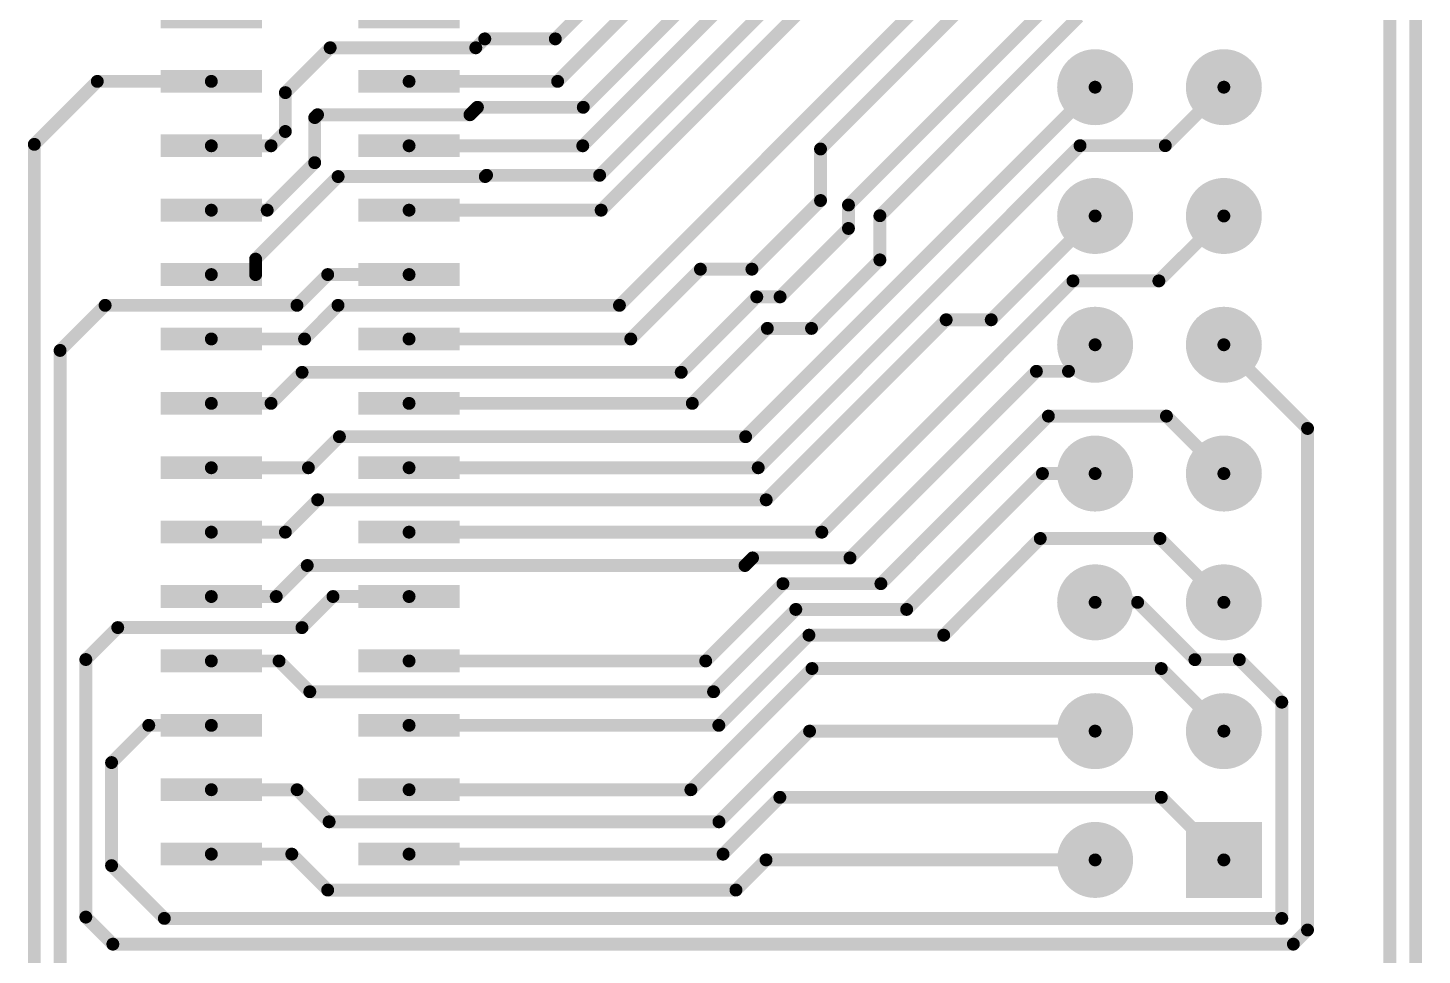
# Model space of a CAD drawing. Header units: inches. Extents: x 2.54 to 5.78, y 1.06 to 9.17.
# Drawn here: x 4.699 to 5.782, y 3.051 to 3.77 of the extents above; entities that cross this region are included whole.
import ezdxf

# ---------------------------------------------------------------- set-up
doc = ezdxf.new("R2010")
doc.units = ezdxf.units.IN
doc.header["$MEASUREMENT"] = 0
for name, color, linetype in [('Multi-Layer', 9, 'Continuous'), ('Pad Holes', 156, 'Continuous'), ('Top Layer', 1, 'Continuous')]:
    doc.layers.add(name, color=color, linetype=linetype)

# ---------------------------------------------------------------- blocks, each defined once
blk = doc.blocks.new('HDR2X20_5')
at = {"layer": 'Multi-Layer'}
h = blk.add_hatch(color=9, dxfattribs=at)
edge = h.paths.add_edge_path()
edge.add_arc((0, 0.1), 0.0295, 0, 360)
h = blk.add_hatch(color=9, dxfattribs=at)
edge = h.paths.add_edge_path()
edge.add_arc((0.1, 0.1), 0.0295, 0, 360)
h = blk.add_hatch(color=9, dxfattribs=at)
edge = h.paths.add_edge_path()
edge.add_arc((0.2, 0.1), 0.0295, 0, 360)
h = blk.add_hatch(color=9, dxfattribs=at)
edge = h.paths.add_edge_path()
edge.add_arc((0.3, 0.1), 0.0295, 0, 360)
h = blk.add_hatch(color=9, dxfattribs=at)
edge = h.paths.add_edge_path()
edge.add_arc((0.4, 0.1), 0.0295, 0, 360)
h = blk.add_hatch(color=9, dxfattribs=at)
edge = h.paths.add_edge_path()
edge.add_arc((0.5, 0.1), 0.0295, 0, 360)
h = blk.add_hatch(color=9, dxfattribs=at)
edge = h.paths.add_edge_path()
edge.add_arc((0.6, 0.1), 0.0295, 0, 360)
blk.add_hatch(color=9, dxfattribs=at).paths.add_polyline_path([(-0.0295, 0.0295), (0.0295, 0.0295), (0.0295, -0.0295), (-0.0295, -0.0295)])
h = blk.add_hatch(color=9, dxfattribs=at)
edge = h.paths.add_edge_path()
edge.add_arc((0.1, 0), 0.0295, 0, 360)
h = blk.add_hatch(color=9, dxfattribs=at)
edge = h.paths.add_edge_path()
edge.add_arc((0.2, 0), 0.0295, 0, 360)
h = blk.add_hatch(color=9, dxfattribs=at)
edge = h.paths.add_edge_path()
edge.add_arc((0.3, 0), 0.0295, 0, 360)
h = blk.add_hatch(color=9, dxfattribs=at)
edge = h.paths.add_edge_path()
edge.add_arc((0.4, 0), 0.0295, 0, 360)
h = blk.add_hatch(color=9, dxfattribs=at)
edge = h.paths.add_edge_path()
edge.add_arc((0.5, 0), 0.0295, 0, 360)
h = blk.add_hatch(color=9, dxfattribs=at)
edge = h.paths.add_edge_path()
edge.add_arc((0.6, 0), 0.0295, 0, 360)
at = {"layer": 'Pad Holes'}
h = blk.add_hatch(color=7, dxfattribs=at)
edge = h.paths.add_edge_path()
edge.add_arc((0, 0.1), 0.0177, 0, 360)
h = blk.add_hatch(color=7, dxfattribs=at)
edge = h.paths.add_edge_path()
edge.add_arc((0.1, 0.1), 0.0177, 0, 360)
h = blk.add_hatch(color=7, dxfattribs=at)
edge = h.paths.add_edge_path()
edge.add_arc((0.2, 0.1), 0.0177, 0, 360)
h = blk.add_hatch(color=7, dxfattribs=at)
edge = h.paths.add_edge_path()
edge.add_arc((0.3, 0.1), 0.0177, 0, 360)
h = blk.add_hatch(color=7, dxfattribs=at)
edge = h.paths.add_edge_path()
edge.add_arc((0.4, 0.1), 0.0177, 0, 360)
h = blk.add_hatch(color=7, dxfattribs=at)
edge = h.paths.add_edge_path()
edge.add_arc((0.5, 0.1), 0.0177, 0, 360)
h = blk.add_hatch(color=7, dxfattribs=at)
edge = h.paths.add_edge_path()
edge.add_arc((0.6, 0.1), 0.0177, 0, 360)
h = blk.add_hatch(color=7, dxfattribs=at)
edge = h.paths.add_edge_path()
edge.add_arc((0, 0), 0.0177, 0, 360)
h = blk.add_hatch(color=7, dxfattribs=at)
edge = h.paths.add_edge_path()
edge.add_arc((0.1, 0), 0.0177, 0, 360)
h = blk.add_hatch(color=7, dxfattribs=at)
edge = h.paths.add_edge_path()
edge.add_arc((0.2, 0), 0.0177, 0, 360)
h = blk.add_hatch(color=7, dxfattribs=at)
edge = h.paths.add_edge_path()
edge.add_arc((0.3, 0), 0.0177, 0, 360)
h = blk.add_hatch(color=7, dxfattribs=at)
edge = h.paths.add_edge_path()
edge.add_arc((0.4, 0), 0.0177, 0, 360)
h = blk.add_hatch(color=7, dxfattribs=at)
edge = h.paths.add_edge_path()
edge.add_arc((0.5, 0), 0.0177, 0, 360)
h = blk.add_hatch(color=7, dxfattribs=at)
edge = h.paths.add_edge_path()
edge.add_arc((0.6, 0), 0.0177, 0, 360)
at = {"layer": 'Top Layer'}
h = blk.add_hatch(color=1, dxfattribs=at)
edge = h.paths.add_edge_path()
edge.add_arc((0, 0.1), 0.0295, 0, 360)
h = blk.add_hatch(color=1, dxfattribs=at)
edge = h.paths.add_edge_path()
edge.add_arc((0.1, 0.1), 0.0295, 0, 360)
h = blk.add_hatch(color=1, dxfattribs=at)
edge = h.paths.add_edge_path()
edge.add_arc((0.2, 0.1), 0.0295, 0, 360)
h = blk.add_hatch(color=1, dxfattribs=at)
edge = h.paths.add_edge_path()
edge.add_arc((0.3, 0.1), 0.0295, 0, 360)
h = blk.add_hatch(color=1, dxfattribs=at)
edge = h.paths.add_edge_path()
edge.add_arc((0.4, 0.1), 0.0295, 0, 360)
h = blk.add_hatch(color=1, dxfattribs=at)
edge = h.paths.add_edge_path()
edge.add_arc((0.5, 0.1), 0.0295, 0, 360)
h = blk.add_hatch(color=1, dxfattribs=at)
edge = h.paths.add_edge_path()
edge.add_arc((0.6, 0.1), 0.0295, 0, 360)
blk.add_hatch(color=1, dxfattribs=at).paths.add_polyline_path([(-0.0295, 0.0295), (0.0295, 0.0295), (0.0295, -0.0295), (-0.0295, -0.0295)])
h = blk.add_hatch(color=1, dxfattribs=at)
edge = h.paths.add_edge_path()
edge.add_arc((0.1, 0), 0.0295, 0, 360)
h = blk.add_hatch(color=1, dxfattribs=at)
edge = h.paths.add_edge_path()
edge.add_arc((0.2, 0), 0.0295, 0, 360)
h = blk.add_hatch(color=1, dxfattribs=at)
edge = h.paths.add_edge_path()
edge.add_arc((0.3, 0), 0.0295, 0, 360)
h = blk.add_hatch(color=1, dxfattribs=at)
edge = h.paths.add_edge_path()
edge.add_arc((0.4, 0), 0.0295, 0, 360)
h = blk.add_hatch(color=1, dxfattribs=at)
edge = h.paths.add_edge_path()
edge.add_arc((0.5, 0), 0.0295, 0, 360)
h = blk.add_hatch(color=1, dxfattribs=at)
edge = h.paths.add_edge_path()
edge.add_arc((0.6, 0), 0.0295, 0, 360)
blk = doc.blocks.new('H_____2_20______14')
at = {"layer": 'Top Layer'}
for points in [[(-0.116, 0.4577), (-0.116, 0.4754), (-0.0373, 0.4754), (-0.0373, 0.4577)], [(0.0375, 0.4577), (0.0375, 0.4754), (0.1163, 0.4754), (0.1163, 0.4577)], [(-0.116, 0.4077), (-0.116, 0.4254), (-0.0373, 0.4254), (-0.0373, 0.4077)], [(0.0375, 0.4077), (0.0375, 0.4254), (0.1163, 0.4254), (0.1163, 0.4077)], [(-0.116, 0.3577), (-0.116, 0.3754), (-0.0373, 0.3754), (-0.0373, 0.3577)], [(0.0375, 0.3577), (0.0375, 0.3754), (0.1163, 0.3754), (0.1163, 0.3577)], [(-0.116, 0.3077), (-0.116, 0.3254), (-0.0373, 0.3254), (-0.0373, 0.3077)], [(0.0375, 0.3077), (0.0375, 0.3254), (0.1163, 0.3254), (0.1163, 0.3077)], [(-0.116, 0.2577), (-0.116, 0.2754), (-0.0373, 0.2754), (-0.0373, 0.2577)], [(0.0375, 0.2577), (0.0375, 0.2754), (0.1163, 0.2754), (0.1163, 0.2577)], [(-0.116, 0.2077), (-0.116, 0.2254), (-0.0373, 0.2254), (-0.0373, 0.2077)], [(0.0375, 0.2077), (0.0375, 0.2254), (0.1163, 0.2254), (0.1163, 0.2077)], [(-0.116, 0.1577), (-0.116, 0.1754), (-0.0373, 0.1754), (-0.0373, 0.1577)], [(0.0375, 0.1577), (0.0375, 0.1754), (0.1163, 0.1754), (0.1163, 0.1577)], [(-0.116, 0.1077), (-0.116, 0.1254), (-0.0373, 0.1254), (-0.0373, 0.1077)], [(0.0375, 0.1077), (0.0375, 0.1254), (0.1163, 0.1254), (0.1163, 0.1077)], [(-0.116, 0.0577), (-0.116, 0.0754), (-0.0373, 0.0754), (-0.0373, 0.0577)], [(0.0375, 0.0577), (0.0375, 0.0754), (0.1163, 0.0754), (0.1163, 0.0577)], [(-0.116, 0.0077), (-0.116, 0.0254), (-0.0373, 0.0254), (-0.0373, 0.0077)], [(0.0375, 0.0077), (0.0375, 0.0254), (0.1163, 0.0254), (0.1163, 0.0077)], [(-0.116, -0.0423), (-0.116, -0.0246), (-0.0373, -0.0246), (-0.0373, -0.0423)], [(0.0375, -0.0423), (0.0375, -0.0246), (0.1163, -0.0246), (0.1163, -0.0423)], [(-0.116, -0.0923), (-0.116, -0.0746), (-0.0373, -0.0746), (-0.0373, -0.0923)], [(0.0375, -0.0923), (0.0375, -0.0746), (0.1163, -0.0746), (0.1163, -0.0923)], [(-0.116, -0.1423), (-0.116, -0.1246), (-0.0373, -0.1246), (-0.0373, -0.1423)], [(0.0375, -0.1423), (0.0375, -0.1246), (0.1163, -0.1246), (0.1163, -0.1423)], [(-0.116, -0.1923), (-0.116, -0.1746), (-0.0373, -0.1746), (-0.0373, -0.1923)], [(0.0375, -0.1923), (0.0375, -0.1746), (0.1163, -0.1746), (0.1163, -0.1923)]]:
    blk.add_hatch(color=1, dxfattribs=at).paths.add_polyline_path(points)

msp = doc.modelspace()

# ---------------------------------------------------------------- linework, layer by layer
at = {"layer": 'Top Layer'}
for points in [[(5.777, 1.195, 0.01, 0.01, 0), (5.777, 4.292, 0.01, 0.01, 0)], [(5.1443, 3.6289, 0.01, 0.01, 0), (5.4854, 3.97, 0.01, 0.01, 0)], [(5.1087, 3.7619, 0.01, 0.01, 0), (5.2659, 3.9192, 0.01, 0.01, 0)], [(5.1585, 3.555, 0.01, 0.01, 0), (5.528, 3.9244, 0.01, 0.01, 0)], [(5.13, 3.6789, 0.01, 0.01, 0), (5.3558, 3.9047, 0.01, 0.01, 0)], [(5.1304, 3.7088, 0.01, 0.01, 0), (5.3358, 3.9142, 0.01, 0.01, 0)], [(5.1105, 3.7289, 0.01, 0.01, 0), (5.2859, 3.9043, 0.01, 0.01, 0)], [(5.757, 1.4, 0.01, 0.01, 0), (5.757, 3.8954, 0.01, 0.01, 0)], [(5.1431, 3.656, 0.01, 0.01, 0), (5.3758, 3.8887, 0.01, 0.01, 0)], [(5.3147, 3.6764, 0.01, 0.01, 0), (5.5073, 3.869, 0.01, 0.01, 0)], [(5.3364, 3.6329, 0.01, 0.01, 0), (5.528, 3.8244, 0.01, 0.01, 0)], [(5.3608, 3.6246, 0.01, 0.01, 0), (5.5152, 3.779, 0.01, 0.01, 0)], [(4.899, 3.7202, 0.01, 0.01, 0), (4.9338, 3.755, 0.01, 0.01, 0)], [(4.9338, 3.755, 0.01, 0.01, 0), (5.0469, 3.755, 0.01, 0.01, 0)], [(5.0469, 3.755, 0.01, 0.01, 0), (5.0539, 3.7619, 0.01, 0.01, 0)], [(5.0539, 3.7619, 0.01, 0.01, 0), (5.1087, 3.7619, 0.01, 0.01, 0)], [(4.704, 3.68, 0.01, 0.01, 0), (4.7529, 3.7289, 0.01, 0.01, 0)], [(4.7529, 3.7289, 0.01, 0.01, 0), (4.8415, 3.7289, 0.01, 0.01, 0)], [(4.9951, 3.7289, 0.01, 0.01, 0), (5.1105, 3.7289, 0.01, 0.01, 0)], [(5.2565, 3.453, 0.01, 0.01, 0), (5.528, 3.7244, 0.01, 0.01, 0)], [(5.5825, 3.679, 0.01, 0.01, 0), (5.628, 3.7244, 0.01, 0.01, 0)], [(4.899, 3.69, 0.01, 0.01, 0), (4.899, 3.7202, 0.01, 0.01, 0)], [(4.9218, 3.7008, 0.01, 0.01, 0), (4.924, 3.703, 0.01, 0.01, 0)], [(4.9218, 3.6658, 0.01, 0.01, 0), (4.9218, 3.7008, 0.01, 0.01, 0)], [(4.924, 3.703, 0.01, 0.01, 0), (5.0424, 3.703, 0.01, 0.01, 0)], [(5.0424, 3.703, 0.01, 0.01, 0), (5.0482, 3.7088, 0.01, 0.01, 0)], [(5.0482, 3.7088, 0.01, 0.01, 0), (5.1304, 3.7088, 0.01, 0.01, 0)], [(4.8879, 3.6789, 0.01, 0.01, 0), (4.899, 3.69, 0.01, 0.01, 0)], [(4.704, 1.921, 0.01, 0.01, 0), (4.704, 3.68, 0.01, 0.01, 0)], [(4.8415, 3.6789, 0.01, 0.01, 0), (4.8879, 3.6789, 0.01, 0.01, 0)], [(4.9951, 3.6789, 0.01, 0.01, 0), (5.13, 3.6789, 0.01, 0.01, 0)], [(5.2663, 3.4289, 0.01, 0.01, 0), (5.5163, 3.679, 0.01, 0.01, 0)], [(5.5163, 3.679, 0.01, 0.01, 0), (5.5825, 3.679, 0.01, 0.01, 0)], [(5.3147, 3.6364, 0.01, 0.01, 0), (5.3147, 3.6764, 0.01, 0.01, 0)], [(4.8849, 3.6289, 0.01, 0.01, 0), (4.9218, 3.6658, 0.01, 0.01, 0)], [(5.0543, 3.655, 0.01, 0.01, 0), (5.0553, 3.656, 0.01, 0.01, 0)], [(5.0553, 3.656, 0.01, 0.01, 0), (5.1431, 3.656, 0.01, 0.01, 0)], [(4.8759, 3.5909, 0.01, 0.01, 0), (4.94, 3.655, 0.01, 0.01, 0)], [(4.94, 3.655, 0.01, 0.01, 0), (5.0543, 3.655, 0.01, 0.01, 0)], [(5.2614, 3.5831, 0.01, 0.01, 0), (5.3147, 3.6364, 0.01, 0.01, 0)], [(4.8415, 3.6289, 0.01, 0.01, 0), (4.8849, 3.6289, 0.01, 0.01, 0)], [(4.9951, 3.6289, 0.01, 0.01, 0), (5.1443, 3.6289, 0.01, 0.01, 0)], [(5.3364, 3.6147, 0.01, 0.01, 0), (5.3364, 3.6329, 0.01, 0.01, 0)], [(5.3608, 3.5903, 0.01, 0.01, 0), (5.3608, 3.6246, 0.01, 0.01, 0)], [(5.4473, 3.5438, 0.01, 0.01, 0), (5.528, 3.6244, 0.01, 0.01, 0)], [(5.5775, 3.574, 0.01, 0.01, 0), (5.628, 3.6244, 0.01, 0.01, 0)], [(5.2833, 3.5616, 0.01, 0.01, 0), (5.3364, 3.6147, 0.01, 0.01, 0)], [(4.8759, 3.5789, 0.01, 0.01, 0), (4.8759, 3.5909, 0.01, 0.01, 0)], [(5.1673, 3.5289, 0.01, 0.01, 0), (5.2214, 3.5831, 0.01, 0.01, 0)], [(5.2214, 3.5831, 0.01, 0.01, 0), (5.2614, 3.5831, 0.01, 0.01, 0)], [(5.3077, 3.5371, 0.01, 0.01, 0), (5.3608, 3.5903, 0.01, 0.01, 0)], [(4.8415, 3.5789, 0.01, 0.01, 0), (4.8759, 3.5789, 0.01, 0.01, 0)], [(4.908, 3.555, 0.01, 0.01, 0), (4.9319, 3.5789, 0.01, 0.01, 0)], [(4.9319, 3.5789, 0.01, 0.01, 0), (4.9951, 3.5789, 0.01, 0.01, 0)], [(5.3157, 3.3789, 0.01, 0.01, 0), (5.5108, 3.574, 0.01, 0.01, 0)], [(5.5108, 3.574, 0.01, 0.01, 0), (5.5775, 3.574, 0.01, 0.01, 0)], [(5.2065, 3.503, 0.01, 0.01, 0), (5.2652, 3.5616, 0.01, 0.01, 0)], [(5.2652, 3.5616, 0.01, 0.01, 0), (5.2833, 3.5616, 0.01, 0.01, 0)], [(4.724, 3.52, 0.01, 0.01, 0), (4.759, 3.555, 0.01, 0.01, 0)], [(4.759, 3.555, 0.01, 0.01, 0), (4.908, 3.555, 0.01, 0.01, 0)], [(4.9139, 3.5289, 0.01, 0.01, 0), (4.9399, 3.555, 0.01, 0.01, 0)], [(4.9399, 3.555, 0.01, 0.01, 0), (5.1585, 3.555, 0.01, 0.01, 0)], [(5.2151, 3.4789, 0.01, 0.01, 0), (5.2733, 3.5371, 0.01, 0.01, 0)], [(5.2725, 3.404, 0.01, 0.01, 0), (5.4123, 3.5438, 0.01, 0.01, 0)], [(5.2733, 3.5371, 0.01, 0.01, 0), (5.3077, 3.5371, 0.01, 0.01, 0)], [(5.4123, 3.5438, 0.01, 0.01, 0), (5.4473, 3.5438, 0.01, 0.01, 0)], [(4.8415, 3.5289, 0.01, 0.01, 0), (4.9139, 3.5289, 0.01, 0.01, 0)], [(4.9951, 3.5289, 0.01, 0.01, 0), (5.1673, 3.5289, 0.01, 0.01, 0)], [(4.724, 2.003, 0.01, 0.01, 0), (4.724, 3.52, 0.01, 0.01, 0)], [(5.5073, 3.5038, 0.01, 0.01, 0), (5.528, 3.5244, 0.01, 0.01, 0)], [(5.628, 3.5244, 0.01, 0.01, 0), (5.693, 3.4594, 0.01, 0.01, 0)], [(4.8879, 3.4789, 0.01, 0.01, 0), (4.912, 3.503, 0.01, 0.01, 0)], [(4.912, 3.503, 0.01, 0.01, 0), (5.2065, 3.503, 0.01, 0.01, 0)], [(5.3376, 3.3589, 0.01, 0.01, 0), (5.4824, 3.5038, 0.01, 0.01, 0)], [(5.4824, 3.5038, 0.01, 0.01, 0), (5.5073, 3.5038, 0.01, 0.01, 0)], [(4.8415, 3.4789, 0.01, 0.01, 0), (4.8879, 3.4789, 0.01, 0.01, 0)], [(4.9951, 3.4789, 0.01, 0.01, 0), (5.2151, 3.4789, 0.01, 0.01, 0)], [(5.3616, 3.3389, 0.01, 0.01, 0), (5.4917, 3.469, 0.01, 0.01, 0)], [(5.4917, 3.469, 0.01, 0.01, 0), (5.5834, 3.469, 0.01, 0.01, 0)], [(5.5834, 3.469, 0.01, 0.01, 0), (5.628, 3.4244, 0.01, 0.01, 0)], [(4.9169, 3.4289, 0.01, 0.01, 0), (4.941, 3.453, 0.01, 0.01, 0)], [(4.941, 3.453, 0.01, 0.01, 0), (5.2565, 3.453, 0.01, 0.01, 0)], [(5.693, 3.07, 0.01, 0.01, 0), (5.693, 3.4594, 0.01, 0.01, 0)], [(4.8415, 3.4289, 0.01, 0.01, 0), (4.9169, 3.4289, 0.01, 0.01, 0)], [(4.9951, 3.4289, 0.01, 0.01, 0), (5.2663, 3.4289, 0.01, 0.01, 0)], [(5.3816, 3.3189, 0.01, 0.01, 0), (5.4871, 3.4244, 0.01, 0.01, 0)], [(5.4871, 3.4244, 0.01, 0.01, 0), (5.528, 3.4244, 0.01, 0.01, 0)], [(4.899, 3.3789, 0.01, 0.01, 0), (4.9241, 3.404, 0.01, 0.01, 0)], [(4.9241, 3.404, 0.01, 0.01, 0), (5.2725, 3.404, 0.01, 0.01, 0)], [(4.8415, 3.3789, 0.01, 0.01, 0), (4.899, 3.3789, 0.01, 0.01, 0)], [(4.9951, 3.3789, 0.01, 0.01, 0), (5.3157, 3.3789, 0.01, 0.01, 0)], [(5.4104, 3.2989, 0.01, 0.01, 0), (5.4854, 3.374, 0.01, 0.01, 0)], [(5.4854, 3.374, 0.01, 0.01, 0), (5.5784, 3.374, 0.01, 0.01, 0)], [(5.5784, 3.374, 0.01, 0.01, 0), (5.628, 3.3244, 0.01, 0.01, 0)], [(4.8919, 3.3289, 0.01, 0.01, 0), (4.916, 3.353, 0.01, 0.01, 0)], [(4.916, 3.353, 0.01, 0.01, 0), (5.256, 3.353, 0.01, 0.01, 0)], [(5.256, 3.353, 0.01, 0.01, 0), (5.2619, 3.3589, 0.01, 0.01, 0)], [(5.2619, 3.3589, 0.01, 0.01, 0), (5.3376, 3.3589, 0.01, 0.01, 0)], [(5.2255, 3.2789, 0.01, 0.01, 0), (5.2855, 3.3389, 0.01, 0.01, 0)], [(5.2855, 3.3389, 0.01, 0.01, 0), (5.3616, 3.3389, 0.01, 0.01, 0)], [(4.8415, 3.3289, 0.01, 0.01, 0), (4.8919, 3.3289, 0.01, 0.01, 0)], [(4.9119, 3.3048, 0.01, 0.01, 0), (4.936, 3.3289, 0.01, 0.01, 0)], [(4.936, 3.3289, 0.01, 0.01, 0), (4.9951, 3.3289, 0.01, 0.01, 0)], [(5.528, 3.3244, 0.01, 0.01, 0), (5.561, 3.3244, 0.01, 0.01, 0)], [(5.561, 3.3244, 0.01, 0.01, 0), (5.6055, 3.2799, 0.01, 0.01, 0)], [(5.2316, 3.255, 0.01, 0.01, 0), (5.2955, 3.3189, 0.01, 0.01, 0)], [(5.2955, 3.3189, 0.01, 0.01, 0), (5.3816, 3.3189, 0.01, 0.01, 0)], [(4.744, 3.28, 0.01, 0.01, 0), (4.7688, 3.3048, 0.01, 0.01, 0)], [(4.7688, 3.3048, 0.01, 0.01, 0), (4.9119, 3.3048, 0.01, 0.01, 0)], [(5.2357, 3.2289, 0.01, 0.01, 0), (5.3057, 3.2989, 0.01, 0.01, 0)], [(5.3057, 3.2989, 0.01, 0.01, 0), (5.4104, 3.2989, 0.01, 0.01, 0)], [(4.744, 3.08, 0.01, 0.01, 0), (4.744, 3.28, 0.01, 0.01, 0)], [(4.8415, 3.2789, 0.01, 0.01, 0), (4.8941, 3.2789, 0.01, 0.01, 0)], [(4.8941, 3.2789, 0.01, 0.01, 0), (4.918, 3.255, 0.01, 0.01, 0)], [(4.9951, 3.2789, 0.01, 0.01, 0), (5.2255, 3.2789, 0.01, 0.01, 0)], [(5.6055, 3.2799, 0.01, 0.01, 0), (5.64, 3.2799, 0.01, 0.01, 0)], [(5.64, 3.2799, 0.01, 0.01, 0), (5.673, 3.2469, 0.01, 0.01, 0)], [(5.214, 3.1789, 0.01, 0.01, 0), (5.3081, 3.273, 0.01, 0.01, 0)], [(5.3081, 3.273, 0.01, 0.01, 0), (5.5794, 3.273, 0.01, 0.01, 0)], [(5.5794, 3.273, 0.01, 0.01, 0), (5.628, 3.2244, 0.01, 0.01, 0)], [(4.918, 3.255, 0.01, 0.01, 0), (5.2316, 3.255, 0.01, 0.01, 0)], [(5.673, 3.079, 0.01, 0.01, 0), (5.673, 3.2469, 0.01, 0.01, 0)], [(4.764, 3.2, 0.01, 0.01, 0), (4.7929, 3.2289, 0.01, 0.01, 0)], [(4.7929, 3.2289, 0.01, 0.01, 0), (4.8415, 3.2289, 0.01, 0.01, 0)], [(4.9951, 3.2289, 0.01, 0.01, 0), (5.2357, 3.2289, 0.01, 0.01, 0)], [(5.2358, 3.154, 0.01, 0.01, 0), (5.3062, 3.2244, 0.01, 0.01, 0)], [(5.3062, 3.2244, 0.01, 0.01, 0), (5.528, 3.2244, 0.01, 0.01, 0)], [(4.764, 3.12, 0.01, 0.01, 0), (4.764, 3.2, 0.01, 0.01, 0)], [(4.8415, 3.1789, 0.01, 0.01, 0), (4.9081, 3.1789, 0.01, 0.01, 0)], [(4.9081, 3.1789, 0.01, 0.01, 0), (4.933, 3.154, 0.01, 0.01, 0)], [(4.9951, 3.1789, 0.01, 0.01, 0), (5.214, 3.1789, 0.01, 0.01, 0)], [(5.239, 3.1289, 0.01, 0.01, 0), (5.2831, 3.173, 0.01, 0.01, 0)], [(5.2831, 3.173, 0.01, 0.01, 0), (5.5794, 3.173, 0.01, 0.01, 0)], [(5.5794, 3.173, 0.01, 0.01, 0), (5.628, 3.1244, 0.01, 0.01, 0)], [(4.933, 3.154, 0.01, 0.01, 0), (5.2358, 3.154, 0.01, 0.01, 0)], [(4.8415, 3.1289, 0.01, 0.01, 0), (4.904, 3.1289, 0.01, 0.01, 0)], [(4.904, 3.1289, 0.01, 0.01, 0), (4.9319, 3.101, 0.01, 0.01, 0)], [(4.9951, 3.1289, 0.01, 0.01, 0), (5.239, 3.1289, 0.01, 0.01, 0)], [(4.764, 3.12, 0.01, 0.01, 0), (4.805, 3.079, 0.01, 0.01, 0)], [(5.249, 3.101, 0.01, 0.01, 0), (5.2724, 3.1244, 0.01, 0.01, 0)], [(5.2724, 3.1244, 0.01, 0.01, 0), (5.528, 3.1244, 0.01, 0.01, 0)], [(4.9319, 3.101, 0.01, 0.01, 0), (5.249, 3.101, 0.01, 0.01, 0)], [(4.744, 3.08, 0.01, 0.01, 0), (4.765, 3.059, 0.01, 0.01, 0)], [(4.805, 3.079, 0.01, 0.01, 0), (5.673, 3.079, 0.01, 0.01, 0)], [(5.682, 3.059, 0.01, 0.01, 0), (5.693, 3.07, 0.01, 0.01, 0)], [(4.765, 3.059, 0.01, 0.01, 0), (5.682, 3.059, 0.01, 0.01, 0)]]:
    msp.add_lwpolyline(points, format="xyseb", dxfattribs=at)
for points in [[(4.9313, 3.755, 0.005, 0.005, 1), (4.9363, 3.755, 0.005, 0.005, 1)], [(4.9313, 3.755, 0.005, 0.005, 1), (4.9363, 3.755, 0.005, 0.005, 1)], [(5.0444, 3.755, 0.005, 0.005, 1), (5.0494, 3.755, 0.005, 0.005, 1)], [(5.0444, 3.755, 0.005, 0.005, 1), (5.0494, 3.755, 0.005, 0.005, 1)], [(5.0514, 3.7619, 0.005, 0.005, 1), (5.0564, 3.7619, 0.005, 0.005, 1)], [(5.0514, 3.7619, 0.005, 0.005, 1), (5.0564, 3.7619, 0.005, 0.005, 1)], [(5.1062, 3.7619, 0.005, 0.005, 1), (5.1112, 3.7619, 0.005, 0.005, 1)], [(5.1062, 3.7619, 0.005, 0.005, 1), (5.1112, 3.7619, 0.005, 0.005, 1)], [(4.7504, 3.7289, 0.005, 0.005, 1), (4.7554, 3.7289, 0.005, 0.005, 1)], [(4.7504, 3.7289, 0.005, 0.005, 1), (4.7554, 3.7289, 0.005, 0.005, 1)], [(4.839, 3.7289, 0.005, 0.005, 1), (4.844, 3.7289, 0.005, 0.005, 1)], [(4.9926, 3.7289, 0.005, 0.005, 1), (4.9976, 3.7289, 0.005, 0.005, 1)], [(5.108, 3.7289, 0.005, 0.005, 1), (5.113, 3.7289, 0.005, 0.005, 1)], [(5.108, 3.7289, 0.005, 0.005, 1), (5.113, 3.7289, 0.005, 0.005, 1)], [(5.5255, 3.7244, 0.005, 0.005, 1), (5.5305, 3.7244, 0.005, 0.005, 1)], [(5.6255, 3.7244, 0.005, 0.005, 1), (5.6305, 3.7244, 0.005, 0.005, 1)], [(4.8965, 3.7202, 0.005, 0.005, 1), (4.9015, 3.7202, 0.005, 0.005, 1)], [(4.8965, 3.7202, 0.005, 0.005, 1), (4.9015, 3.7202, 0.005, 0.005, 1)], [(4.9193, 3.7008, 0.005, 0.005, 1), (4.9243, 3.7008, 0.005, 0.005, 1)], [(4.9193, 3.7008, 0.005, 0.005, 1), (4.9243, 3.7008, 0.005, 0.005, 1)], [(4.9215, 3.703, 0.005, 0.005, 1), (4.9265, 3.703, 0.005, 0.005, 1)], [(4.9215, 3.703, 0.005, 0.005, 1), (4.9265, 3.703, 0.005, 0.005, 1)], [(5.0399, 3.703, 0.005, 0.005, 1), (5.0449, 3.703, 0.005, 0.005, 1)], [(5.0399, 3.703, 0.005, 0.005, 1), (5.0449, 3.703, 0.005, 0.005, 1)], [(5.0457, 3.7088, 0.005, 0.005, 1), (5.0507, 3.7088, 0.005, 0.005, 1)], [(5.0457, 3.7088, 0.005, 0.005, 1), (5.0507, 3.7088, 0.005, 0.005, 1)], [(5.1279, 3.7088, 0.005, 0.005, 1), (5.1329, 3.7088, 0.005, 0.005, 1)], [(5.1279, 3.7088, 0.005, 0.005, 1), (5.1329, 3.7088, 0.005, 0.005, 1)], [(4.8965, 3.69, 0.005, 0.005, 1), (4.9015, 3.69, 0.005, 0.005, 1)], [(4.8965, 3.69, 0.005, 0.005, 1), (4.9015, 3.69, 0.005, 0.005, 1)], [(4.7015, 3.68, 0.005, 0.005, 1), (4.7065, 3.68, 0.005, 0.005, 1)], [(4.7015, 3.68, 0.005, 0.005, 1), (4.7065, 3.68, 0.005, 0.005, 1)], [(4.839, 3.6789, 0.005, 0.005, 1), (4.844, 3.6789, 0.005, 0.005, 1)], [(4.8854, 3.6789, 0.005, 0.005, 1), (4.8904, 3.6789, 0.005, 0.005, 1)], [(4.8854, 3.6789, 0.005, 0.005, 1), (4.8904, 3.6789, 0.005, 0.005, 1)], [(4.9926, 3.6789, 0.005, 0.005, 1), (4.9976, 3.6789, 0.005, 0.005, 1)], [(5.1275, 3.6789, 0.005, 0.005, 1), (5.1325, 3.6789, 0.005, 0.005, 1)], [(5.1275, 3.6789, 0.005, 0.005, 1), (5.1325, 3.6789, 0.005, 0.005, 1)], [(5.5138, 3.679, 0.005, 0.005, 1), (5.5188, 3.679, 0.005, 0.005, 1)], [(5.5138, 3.679, 0.005, 0.005, 1), (5.5188, 3.679, 0.005, 0.005, 1)], [(5.58, 3.679, 0.005, 0.005, 1), (5.585, 3.679, 0.005, 0.005, 1)], [(5.58, 3.679, 0.005, 0.005, 1), (5.585, 3.679, 0.005, 0.005, 1)], [(5.3122, 3.6764, 0.005, 0.005, 1), (5.3172, 3.6764, 0.005, 0.005, 1)], [(5.3122, 3.6764, 0.005, 0.005, 1), (5.3172, 3.6764, 0.005, 0.005, 1)], [(4.9193, 3.6658, 0.005, 0.005, 1), (4.9243, 3.6658, 0.005, 0.005, 1)], [(4.9193, 3.6658, 0.005, 0.005, 1), (4.9243, 3.6658, 0.005, 0.005, 1)], [(5.0528, 3.656, 0.005, 0.005, 1), (5.0578, 3.656, 0.005, 0.005, 1)], [(5.0528, 3.656, 0.005, 0.005, 1), (5.0578, 3.656, 0.005, 0.005, 1)], [(5.1406, 3.656, 0.005, 0.005, 1), (5.1456, 3.656, 0.005, 0.005, 1)], [(5.1406, 3.656, 0.005, 0.005, 1), (5.1456, 3.656, 0.005, 0.005, 1)], [(4.9375, 3.655, 0.005, 0.005, 1), (4.9425, 3.655, 0.005, 0.005, 1)], [(4.9375, 3.655, 0.005, 0.005, 1), (4.9425, 3.655, 0.005, 0.005, 1)], [(5.0518, 3.655, 0.005, 0.005, 1), (5.0568, 3.655, 0.005, 0.005, 1)], [(5.0518, 3.655, 0.005, 0.005, 1), (5.0568, 3.655, 0.005, 0.005, 1)], [(5.3122, 3.6364, 0.005, 0.005, 1), (5.3172, 3.6364, 0.005, 0.005, 1)], [(5.3122, 3.6364, 0.005, 0.005, 1), (5.3172, 3.6364, 0.005, 0.005, 1)], [(4.839, 3.6289, 0.005, 0.005, 1), (4.844, 3.6289, 0.005, 0.005, 1)], [(4.8824, 3.6289, 0.005, 0.005, 1), (4.8874, 3.6289, 0.005, 0.005, 1)], [(4.8824, 3.6289, 0.005, 0.005, 1), (4.8874, 3.6289, 0.005, 0.005, 1)], [(4.9926, 3.6289, 0.005, 0.005, 1), (4.9976, 3.6289, 0.005, 0.005, 1)], [(5.1418, 3.6289, 0.005, 0.005, 1), (5.1468, 3.6289, 0.005, 0.005, 1)], [(5.1418, 3.6289, 0.005, 0.005, 1), (5.1468, 3.6289, 0.005, 0.005, 1)], [(5.3339, 3.6329, 0.005, 0.005, 1), (5.3389, 3.6329, 0.005, 0.005, 1)], [(5.3339, 3.6329, 0.005, 0.005, 1), (5.3389, 3.6329, 0.005, 0.005, 1)], [(5.3583, 3.6246, 0.005, 0.005, 1), (5.3633, 3.6246, 0.005, 0.005, 1)], [(5.3583, 3.6246, 0.005, 0.005, 1), (5.3633, 3.6246, 0.005, 0.005, 1)], [(5.5255, 3.6244, 0.005, 0.005, 1), (5.5305, 3.6244, 0.005, 0.005, 1)], [(5.6255, 3.6244, 0.005, 0.005, 1), (5.6305, 3.6244, 0.005, 0.005, 1)], [(5.3339, 3.6147, 0.005, 0.005, 1), (5.3389, 3.6147, 0.005, 0.005, 1)], [(5.3339, 3.6147, 0.005, 0.005, 1), (5.3389, 3.6147, 0.005, 0.005, 1)], [(4.8734, 3.5909, 0.005, 0.005, 1), (4.8784, 3.5909, 0.005, 0.005, 1)], [(4.8734, 3.5909, 0.005, 0.005, 1), (4.8784, 3.5909, 0.005, 0.005, 1)], [(5.2189, 3.5831, 0.005, 0.005, 1), (5.2239, 3.5831, 0.005, 0.005, 1)], [(5.2189, 3.5831, 0.005, 0.005, 1), (5.2239, 3.5831, 0.005, 0.005, 1)], [(5.2589, 3.5831, 0.005, 0.005, 1), (5.2639, 3.5831, 0.005, 0.005, 1)], [(5.2589, 3.5831, 0.005, 0.005, 1), (5.2639, 3.5831, 0.005, 0.005, 1)], [(5.3583, 3.5903, 0.005, 0.005, 1), (5.3633, 3.5903, 0.005, 0.005, 1)], [(5.3583, 3.5903, 0.005, 0.005, 1), (5.3633, 3.5903, 0.005, 0.005, 1)], [(4.839, 3.5789, 0.005, 0.005, 1), (4.844, 3.5789, 0.005, 0.005, 1)], [(4.8734, 3.5789, 0.005, 0.005, 1), (4.8784, 3.5789, 0.005, 0.005, 1)], [(4.8734, 3.5789, 0.005, 0.005, 1), (4.8784, 3.5789, 0.005, 0.005, 1)], [(4.9294, 3.5789, 0.005, 0.005, 1), (4.9344, 3.5789, 0.005, 0.005, 1)], [(4.9294, 3.5789, 0.005, 0.005, 1), (4.9344, 3.5789, 0.005, 0.005, 1)], [(4.9926, 3.5789, 0.005, 0.005, 1), (4.9976, 3.5789, 0.005, 0.005, 1)], [(5.5083, 3.574, 0.005, 0.005, 1), (5.5133, 3.574, 0.005, 0.005, 1)], [(5.5083, 3.574, 0.005, 0.005, 1), (5.5133, 3.574, 0.005, 0.005, 1)], [(5.575, 3.574, 0.005, 0.005, 1), (5.58, 3.574, 0.005, 0.005, 1)], [(5.575, 3.574, 0.005, 0.005, 1), (5.58, 3.574, 0.005, 0.005, 1)], [(5.2627, 3.5616, 0.005, 0.005, 1), (5.2677, 3.5616, 0.005, 0.005, 1)], [(5.2627, 3.5616, 0.005, 0.005, 1), (5.2677, 3.5616, 0.005, 0.005, 1)], [(5.2808, 3.5616, 0.005, 0.005, 1), (5.2858, 3.5616, 0.005, 0.005, 1)], [(5.2808, 3.5616, 0.005, 0.005, 1), (5.2858, 3.5616, 0.005, 0.005, 1)], [(4.7565, 3.555, 0.005, 0.005, 1), (4.7615, 3.555, 0.005, 0.005, 1)], [(4.7565, 3.555, 0.005, 0.005, 1), (4.7615, 3.555, 0.005, 0.005, 1)], [(4.9055, 3.555, 0.005, 0.005, 1), (4.9105, 3.555, 0.005, 0.005, 1)], [(4.9055, 3.555, 0.005, 0.005, 1), (4.9105, 3.555, 0.005, 0.005, 1)], [(4.9374, 3.555, 0.005, 0.005, 1), (4.9424, 3.555, 0.005, 0.005, 1)], [(4.9374, 3.555, 0.005, 0.005, 1), (4.9424, 3.555, 0.005, 0.005, 1)], [(5.156, 3.555, 0.005, 0.005, 1), (5.161, 3.555, 0.005, 0.005, 1)], [(5.156, 3.555, 0.005, 0.005, 1), (5.161, 3.555, 0.005, 0.005, 1)], [(5.2709, 3.5371, 0.005, 0.005, 1), (5.2759, 3.5371, 0.005, 0.005, 1)], [(5.2709, 3.5371, 0.005, 0.005, 1), (5.2759, 3.5371, 0.005, 0.005, 1)], [(5.3052, 3.5371, 0.005, 0.005, 1), (5.3102, 3.5371, 0.005, 0.005, 1)], [(5.3052, 3.5371, 0.005, 0.005, 1), (5.3102, 3.5371, 0.005, 0.005, 1)], [(5.4098, 3.5438, 0.005, 0.005, 1), (5.4148, 3.5438, 0.005, 0.005, 1)], [(5.4098, 3.5438, 0.005, 0.005, 1), (5.4148, 3.5438, 0.005, 0.005, 1)], [(5.4448, 3.5438, 0.005, 0.005, 1), (5.4498, 3.5438, 0.005, 0.005, 1)], [(5.4448, 3.5438, 0.005, 0.005, 1), (5.4498, 3.5438, 0.005, 0.005, 1)], [(4.839, 3.5289, 0.005, 0.005, 1), (4.844, 3.5289, 0.005, 0.005, 1)], [(4.9114, 3.5289, 0.005, 0.005, 1), (4.9164, 3.5289, 0.005, 0.005, 1)], [(4.9114, 3.5289, 0.005, 0.005, 1), (4.9164, 3.5289, 0.005, 0.005, 1)], [(4.9926, 3.5289, 0.005, 0.005, 1), (4.9976, 3.5289, 0.005, 0.005, 1)], [(5.1648, 3.5289, 0.005, 0.005, 1), (5.1698, 3.5289, 0.005, 0.005, 1)], [(5.1648, 3.5289, 0.005, 0.005, 1), (5.1698, 3.5289, 0.005, 0.005, 1)], [(4.7215, 3.52, 0.005, 0.005, 1), (4.7265, 3.52, 0.005, 0.005, 1)], [(4.7215, 3.52, 0.005, 0.005, 1), (4.7265, 3.52, 0.005, 0.005, 1)], [(5.5255, 3.5244, 0.005, 0.005, 1), (5.5305, 3.5244, 0.005, 0.005, 1)], [(5.6255, 3.5244, 0.005, 0.005, 1), (5.6305, 3.5244, 0.005, 0.005, 1)], [(4.9095, 3.503, 0.005, 0.005, 1), (4.9145, 3.503, 0.005, 0.005, 1)], [(4.9095, 3.503, 0.005, 0.005, 1), (4.9145, 3.503, 0.005, 0.005, 1)], [(5.204, 3.503, 0.005, 0.005, 1), (5.209, 3.503, 0.005, 0.005, 1)], [(5.204, 3.503, 0.005, 0.005, 1), (5.209, 3.503, 0.005, 0.005, 1)], [(5.4799, 3.5038, 0.005, 0.005, 1), (5.4849, 3.5038, 0.005, 0.005, 1)], [(5.4799, 3.5038, 0.005, 0.005, 1), (5.4849, 3.5038, 0.005, 0.005, 1)], [(5.5048, 3.5038, 0.005, 0.005, 1), (5.5098, 3.5038, 0.005, 0.005, 1)], [(5.5048, 3.5038, 0.005, 0.005, 1), (5.5098, 3.5038, 0.005, 0.005, 1)], [(4.839, 3.4789, 0.005, 0.005, 1), (4.844, 3.4789, 0.005, 0.005, 1)], [(4.8854, 3.4789, 0.005, 0.005, 1), (4.8904, 3.4789, 0.005, 0.005, 1)], [(4.8854, 3.4789, 0.005, 0.005, 1), (4.8904, 3.4789, 0.005, 0.005, 1)], [(4.9926, 3.4789, 0.005, 0.005, 1), (4.9976, 3.4789, 0.005, 0.005, 1)], [(5.2126, 3.4789, 0.005, 0.005, 1), (5.2176, 3.4789, 0.005, 0.005, 1)], [(5.2126, 3.4789, 0.005, 0.005, 1), (5.2176, 3.4789, 0.005, 0.005, 1)], [(5.4892, 3.469, 0.005, 0.005, 1), (5.4942, 3.469, 0.005, 0.005, 1)], [(5.4892, 3.469, 0.005, 0.005, 1), (5.4942, 3.469, 0.005, 0.005, 1)], [(5.5809, 3.469, 0.005, 0.005, 1), (5.5859, 3.469, 0.005, 0.005, 1)], [(5.5809, 3.469, 0.005, 0.005, 1), (5.5859, 3.469, 0.005, 0.005, 1)], [(4.9385, 3.453, 0.005, 0.005, 1), (4.9435, 3.453, 0.005, 0.005, 1)], [(4.9385, 3.453, 0.005, 0.005, 1), (4.9435, 3.453, 0.005, 0.005, 1)], [(5.254, 3.453, 0.005, 0.005, 1), (5.259, 3.453, 0.005, 0.005, 1)], [(5.254, 3.453, 0.005, 0.005, 1), (5.259, 3.453, 0.005, 0.005, 1)], [(5.6905, 3.4594, 0.005, 0.005, 1), (5.6955, 3.4594, 0.005, 0.005, 1)], [(5.6905, 3.4594, 0.005, 0.005, 1), (5.6955, 3.4594, 0.005, 0.005, 1)], [(4.839, 3.4289, 0.005, 0.005, 1), (4.844, 3.4289, 0.005, 0.005, 1)], [(4.9144, 3.4289, 0.005, 0.005, 1), (4.9194, 3.4289, 0.005, 0.005, 1)], [(4.9144, 3.4289, 0.005, 0.005, 1), (4.9194, 3.4289, 0.005, 0.005, 1)], [(4.9926, 3.4289, 0.005, 0.005, 1), (4.9976, 3.4289, 0.005, 0.005, 1)], [(5.2638, 3.4289, 0.005, 0.005, 1), (5.2688, 3.4289, 0.005, 0.005, 1)], [(5.2638, 3.4289, 0.005, 0.005, 1), (5.2688, 3.4289, 0.005, 0.005, 1)], [(5.4846, 3.4244, 0.005, 0.005, 1), (5.4896, 3.4244, 0.005, 0.005, 1)], [(5.4846, 3.4244, 0.005, 0.005, 1), (5.4896, 3.4244, 0.005, 0.005, 1)], [(5.5255, 3.4244, 0.005, 0.005, 1), (5.5305, 3.4244, 0.005, 0.005, 1)], [(5.6255, 3.4244, 0.005, 0.005, 1), (5.6305, 3.4244, 0.005, 0.005, 1)], [(4.9216, 3.404, 0.005, 0.005, 1), (4.9266, 3.404, 0.005, 0.005, 1)], [(4.9216, 3.404, 0.005, 0.005, 1), (4.9266, 3.404, 0.005, 0.005, 1)], [(5.27, 3.404, 0.005, 0.005, 1), (5.275, 3.404, 0.005, 0.005, 1)], [(5.27, 3.404, 0.005, 0.005, 1), (5.275, 3.404, 0.005, 0.005, 1)], [(4.839, 3.3789, 0.005, 0.005, 1), (4.844, 3.3789, 0.005, 0.005, 1)], [(4.8965, 3.3789, 0.005, 0.005, 1), (4.9015, 3.3789, 0.005, 0.005, 1)], [(4.8965, 3.3789, 0.005, 0.005, 1), (4.9015, 3.3789, 0.005, 0.005, 1)], [(4.9926, 3.3789, 0.005, 0.005, 1), (4.9976, 3.3789, 0.005, 0.005, 1)], [(5.3132, 3.3789, 0.005, 0.005, 1), (5.3182, 3.3789, 0.005, 0.005, 1)], [(5.3132, 3.3789, 0.005, 0.005, 1), (5.3182, 3.3789, 0.005, 0.005, 1)], [(5.4829, 3.374, 0.005, 0.005, 1), (5.4879, 3.374, 0.005, 0.005, 1)], [(5.4829, 3.374, 0.005, 0.005, 1), (5.4879, 3.374, 0.005, 0.005, 1)], [(5.5759, 3.374, 0.005, 0.005, 1), (5.5809, 3.374, 0.005, 0.005, 1)], [(5.5759, 3.374, 0.005, 0.005, 1), (5.5809, 3.374, 0.005, 0.005, 1)], [(4.9135, 3.353, 0.005, 0.005, 1), (4.9185, 3.353, 0.005, 0.005, 1)], [(4.9135, 3.353, 0.005, 0.005, 1), (4.9185, 3.353, 0.005, 0.005, 1)], [(5.2535, 3.353, 0.005, 0.005, 1), (5.2585, 3.353, 0.005, 0.005, 1)], [(5.2535, 3.353, 0.005, 0.005, 1), (5.2585, 3.353, 0.005, 0.005, 1)], [(5.2594, 3.3589, 0.005, 0.005, 1), (5.2644, 3.3589, 0.005, 0.005, 1)], [(5.2594, 3.3589, 0.005, 0.005, 1), (5.2644, 3.3589, 0.005, 0.005, 1)], [(5.3351, 3.3589, 0.005, 0.005, 1), (5.3401, 3.3589, 0.005, 0.005, 1)], [(5.3351, 3.3589, 0.005, 0.005, 1), (5.3401, 3.3589, 0.005, 0.005, 1)], [(5.283, 3.3389, 0.005, 0.005, 1), (5.288, 3.3389, 0.005, 0.005, 1)], [(5.283, 3.3389, 0.005, 0.005, 1), (5.288, 3.3389, 0.005, 0.005, 1)], [(5.3591, 3.3389, 0.005, 0.005, 1), (5.3641, 3.3389, 0.005, 0.005, 1)], [(5.3591, 3.3389, 0.005, 0.005, 1), (5.3641, 3.3389, 0.005, 0.005, 1)], [(4.839, 3.3289, 0.005, 0.005, 1), (4.844, 3.3289, 0.005, 0.005, 1)], [(4.8894, 3.3289, 0.005, 0.005, 1), (4.8944, 3.3289, 0.005, 0.005, 1)], [(4.8894, 3.3289, 0.005, 0.005, 1), (4.8944, 3.3289, 0.005, 0.005, 1)], [(4.9335, 3.3289, 0.005, 0.005, 1), (4.9385, 3.3289, 0.005, 0.005, 1)], [(4.9335, 3.3289, 0.005, 0.005, 1), (4.9385, 3.3289, 0.005, 0.005, 1)], [(4.9926, 3.3289, 0.005, 0.005, 1), (4.9976, 3.3289, 0.005, 0.005, 1)], [(5.5255, 3.3244, 0.005, 0.005, 1), (5.5305, 3.3244, 0.005, 0.005, 1)], [(5.5585, 3.3244, 0.005, 0.005, 1), (5.5635, 3.3244, 0.005, 0.005, 1)], [(5.5585, 3.3244, 0.005, 0.005, 1), (5.5635, 3.3244, 0.005, 0.005, 1)], [(5.6255, 3.3244, 0.005, 0.005, 1), (5.6305, 3.3244, 0.005, 0.005, 1)], [(5.293, 3.3189, 0.005, 0.005, 1), (5.298, 3.3189, 0.005, 0.005, 1)], [(5.293, 3.3189, 0.005, 0.005, 1), (5.298, 3.3189, 0.005, 0.005, 1)], [(5.3791, 3.3189, 0.005, 0.005, 1), (5.3841, 3.3189, 0.005, 0.005, 1)], [(5.3791, 3.3189, 0.005, 0.005, 1), (5.3841, 3.3189, 0.005, 0.005, 1)], [(4.7663, 3.3048, 0.005, 0.005, 1), (4.7713, 3.3048, 0.005, 0.005, 1)], [(4.7663, 3.3048, 0.005, 0.005, 1), (4.7713, 3.3048, 0.005, 0.005, 1)], [(4.9094, 3.3048, 0.005, 0.005, 1), (4.9144, 3.3048, 0.005, 0.005, 1)], [(4.9094, 3.3048, 0.005, 0.005, 1), (4.9144, 3.3048, 0.005, 0.005, 1)], [(5.3032, 3.2989, 0.005, 0.005, 1), (5.3082, 3.2989, 0.005, 0.005, 1)], [(5.3032, 3.2989, 0.005, 0.005, 1), (5.3082, 3.2989, 0.005, 0.005, 1)], [(5.4079, 3.2989, 0.005, 0.005, 1), (5.4129, 3.2989, 0.005, 0.005, 1)], [(5.4079, 3.2989, 0.005, 0.005, 1), (5.4129, 3.2989, 0.005, 0.005, 1)], [(4.7415, 3.28, 0.005, 0.005, 1), (4.7465, 3.28, 0.005, 0.005, 1)], [(4.7415, 3.28, 0.005, 0.005, 1), (4.7465, 3.28, 0.005, 0.005, 1)], [(4.839, 3.2789, 0.005, 0.005, 1), (4.844, 3.2789, 0.005, 0.005, 1)], [(4.8916, 3.2789, 0.005, 0.005, 1), (4.8966, 3.2789, 0.005, 0.005, 1)], [(4.8916, 3.2789, 0.005, 0.005, 1), (4.8966, 3.2789, 0.005, 0.005, 1)], [(4.9926, 3.2789, 0.005, 0.005, 1), (4.9976, 3.2789, 0.005, 0.005, 1)], [(5.223, 3.2789, 0.005, 0.005, 1), (5.228, 3.2789, 0.005, 0.005, 1)], [(5.223, 3.2789, 0.005, 0.005, 1), (5.228, 3.2789, 0.005, 0.005, 1)], [(5.603, 3.2799, 0.005, 0.005, 1), (5.608, 3.2799, 0.005, 0.005, 1)], [(5.603, 3.2799, 0.005, 0.005, 1), (5.608, 3.2799, 0.005, 0.005, 1)], [(5.6375, 3.2799, 0.005, 0.005, 1), (5.6425, 3.2799, 0.005, 0.005, 1)], [(5.6375, 3.2799, 0.005, 0.005, 1), (5.6425, 3.2799, 0.005, 0.005, 1)], [(5.3056, 3.273, 0.005, 0.005, 1), (5.3106, 3.273, 0.005, 0.005, 1)], [(5.3056, 3.273, 0.005, 0.005, 1), (5.3106, 3.273, 0.005, 0.005, 1)], [(5.5769, 3.273, 0.005, 0.005, 1), (5.5819, 3.273, 0.005, 0.005, 1)], [(5.5769, 3.273, 0.005, 0.005, 1), (5.5819, 3.273, 0.005, 0.005, 1)], [(4.9155, 3.255, 0.005, 0.005, 1), (4.9205, 3.255, 0.005, 0.005, 1)], [(4.9155, 3.255, 0.005, 0.005, 1), (4.9205, 3.255, 0.005, 0.005, 1)], [(5.2291, 3.255, 0.005, 0.005, 1), (5.2341, 3.255, 0.005, 0.005, 1)], [(5.2291, 3.255, 0.005, 0.005, 1), (5.2341, 3.255, 0.005, 0.005, 1)], [(5.6705, 3.2469, 0.005, 0.005, 1), (5.6755, 3.2469, 0.005, 0.005, 1)], [(5.6705, 3.2469, 0.005, 0.005, 1), (5.6755, 3.2469, 0.005, 0.005, 1)], [(4.7904, 3.2289, 0.005, 0.005, 1), (4.7954, 3.2289, 0.005, 0.005, 1)], [(4.7904, 3.2289, 0.005, 0.005, 1), (4.7954, 3.2289, 0.005, 0.005, 1)], [(4.839, 3.2289, 0.005, 0.005, 1), (4.844, 3.2289, 0.005, 0.005, 1)], [(4.9926, 3.2289, 0.005, 0.005, 1), (4.9976, 3.2289, 0.005, 0.005, 1)], [(5.2332, 3.2289, 0.005, 0.005, 1), (5.2382, 3.2289, 0.005, 0.005, 1)], [(5.2332, 3.2289, 0.005, 0.005, 1), (5.2382, 3.2289, 0.005, 0.005, 1)], [(5.3037, 3.2244, 0.005, 0.005, 1), (5.3087, 3.2244, 0.005, 0.005, 1)], [(5.3037, 3.2244, 0.005, 0.005, 1), (5.3087, 3.2244, 0.005, 0.005, 1)], [(5.5255, 3.2244, 0.005, 0.005, 1), (5.5305, 3.2244, 0.005, 0.005, 1)], [(5.6255, 3.2244, 0.005, 0.005, 1), (5.6305, 3.2244, 0.005, 0.005, 1)], [(4.7615, 3.2, 0.005, 0.005, 1), (4.7665, 3.2, 0.005, 0.005, 1)], [(4.7615, 3.2, 0.005, 0.005, 1), (4.7665, 3.2, 0.005, 0.005, 1)], [(4.839, 3.1789, 0.005, 0.005, 1), (4.844, 3.1789, 0.005, 0.005, 1)], [(4.9056, 3.1789, 0.005, 0.005, 1), (4.9106, 3.1789, 0.005, 0.005, 1)], [(4.9056, 3.1789, 0.005, 0.005, 1), (4.9106, 3.1789, 0.005, 0.005, 1)], [(4.9926, 3.1789, 0.005, 0.005, 1), (4.9976, 3.1789, 0.005, 0.005, 1)], [(5.2115, 3.1789, 0.005, 0.005, 1), (5.2165, 3.1789, 0.005, 0.005, 1)], [(5.2115, 3.1789, 0.005, 0.005, 1), (5.2165, 3.1789, 0.005, 0.005, 1)], [(5.2806, 3.173, 0.005, 0.005, 1), (5.2856, 3.173, 0.005, 0.005, 1)], [(5.2806, 3.173, 0.005, 0.005, 1), (5.2856, 3.173, 0.005, 0.005, 1)], [(5.5769, 3.173, 0.005, 0.005, 1), (5.5819, 3.173, 0.005, 0.005, 1)], [(5.5769, 3.173, 0.005, 0.005, 1), (5.5819, 3.173, 0.005, 0.005, 1)], [(4.9305, 3.154, 0.005, 0.005, 1), (4.9355, 3.154, 0.005, 0.005, 1)], [(4.9305, 3.154, 0.005, 0.005, 1), (4.9355, 3.154, 0.005, 0.005, 1)], [(5.2333, 3.154, 0.005, 0.005, 1), (5.2383, 3.154, 0.005, 0.005, 1)], [(5.2333, 3.154, 0.005, 0.005, 1), (5.2383, 3.154, 0.005, 0.005, 1)], [(4.839, 3.1289, 0.005, 0.005, 1), (4.844, 3.1289, 0.005, 0.005, 1)], [(4.9015, 3.1289, 0.005, 0.005, 1), (4.9065, 3.1289, 0.005, 0.005, 1)], [(4.9015, 3.1289, 0.005, 0.005, 1), (4.9065, 3.1289, 0.005, 0.005, 1)], [(4.9926, 3.1289, 0.005, 0.005, 1), (4.9976, 3.1289, 0.005, 0.005, 1)], [(5.2365, 3.1289, 0.005, 0.005, 1), (5.2415, 3.1289, 0.005, 0.005, 1)], [(5.2365, 3.1289, 0.005, 0.005, 1), (5.2415, 3.1289, 0.005, 0.005, 1)], [(4.7615, 3.12, 0.005, 0.005, 1), (4.7665, 3.12, 0.005, 0.005, 1)], [(4.7615, 3.12, 0.005, 0.005, 1), (4.7665, 3.12, 0.005, 0.005, 1)], [(5.2699, 3.1244, 0.005, 0.005, 1), (5.2749, 3.1244, 0.005, 0.005, 1)], [(5.2699, 3.1244, 0.005, 0.005, 1), (5.2749, 3.1244, 0.005, 0.005, 1)], [(5.5255, 3.1244, 0.005, 0.005, 1), (5.5305, 3.1244, 0.005, 0.005, 1)], [(5.6255, 3.1244, 0.005, 0.005, 1), (5.6305, 3.1244, 0.005, 0.005, 1)], [(4.9294, 3.101, 0.005, 0.005, 1), (4.9344, 3.101, 0.005, 0.005, 1)], [(4.9294, 3.101, 0.005, 0.005, 1), (4.9344, 3.101, 0.005, 0.005, 1)], [(5.2465, 3.101, 0.005, 0.005, 1), (5.2515, 3.101, 0.005, 0.005, 1)], [(5.2465, 3.101, 0.005, 0.005, 1), (5.2515, 3.101, 0.005, 0.005, 1)], [(4.7415, 3.08, 0.005, 0.005, 1), (4.7465, 3.08, 0.005, 0.005, 1)], [(4.7415, 3.08, 0.005, 0.005, 1), (4.7465, 3.08, 0.005, 0.005, 1)], [(4.8025, 3.079, 0.005, 0.005, 1), (4.8075, 3.079, 0.005, 0.005, 1)], [(4.8025, 3.079, 0.005, 0.005, 1), (4.8075, 3.079, 0.005, 0.005, 1)], [(5.6705, 3.079, 0.005, 0.005, 1), (5.6755, 3.079, 0.005, 0.005, 1)], [(5.6705, 3.079, 0.005, 0.005, 1), (5.6755, 3.079, 0.005, 0.005, 1)], [(5.6905, 3.07, 0.005, 0.005, 1), (5.6955, 3.07, 0.005, 0.005, 1)], [(5.6905, 3.07, 0.005, 0.005, 1), (5.6955, 3.07, 0.005, 0.005, 1)], [(4.7625, 3.059, 0.005, 0.005, 1), (4.7675, 3.059, 0.005, 0.005, 1)], [(4.7625, 3.059, 0.005, 0.005, 1), (4.7675, 3.059, 0.005, 0.005, 1)], [(5.6795, 3.059, 0.005, 0.005, 1), (5.6845, 3.059, 0.005, 0.005, 1)], [(5.6795, 3.059, 0.005, 0.005, 1), (5.6845, 3.059, 0.005, 0.005, 1)]]:
    msp.add_lwpolyline(points, format="xyseb", close=True, dxfattribs=at)

# ---------------------------------------------------------------- block references
for name, p, rotation in [('HDR2X20_5', (5.628, 3.1244), 90), ('H_____2_20______14', (4.9184, 3.5955), 180)]:
    msp.add_blockref(name, p, dxfattribs=dict(rotation=rotation))

doc.saveas('drawing.dxf')
